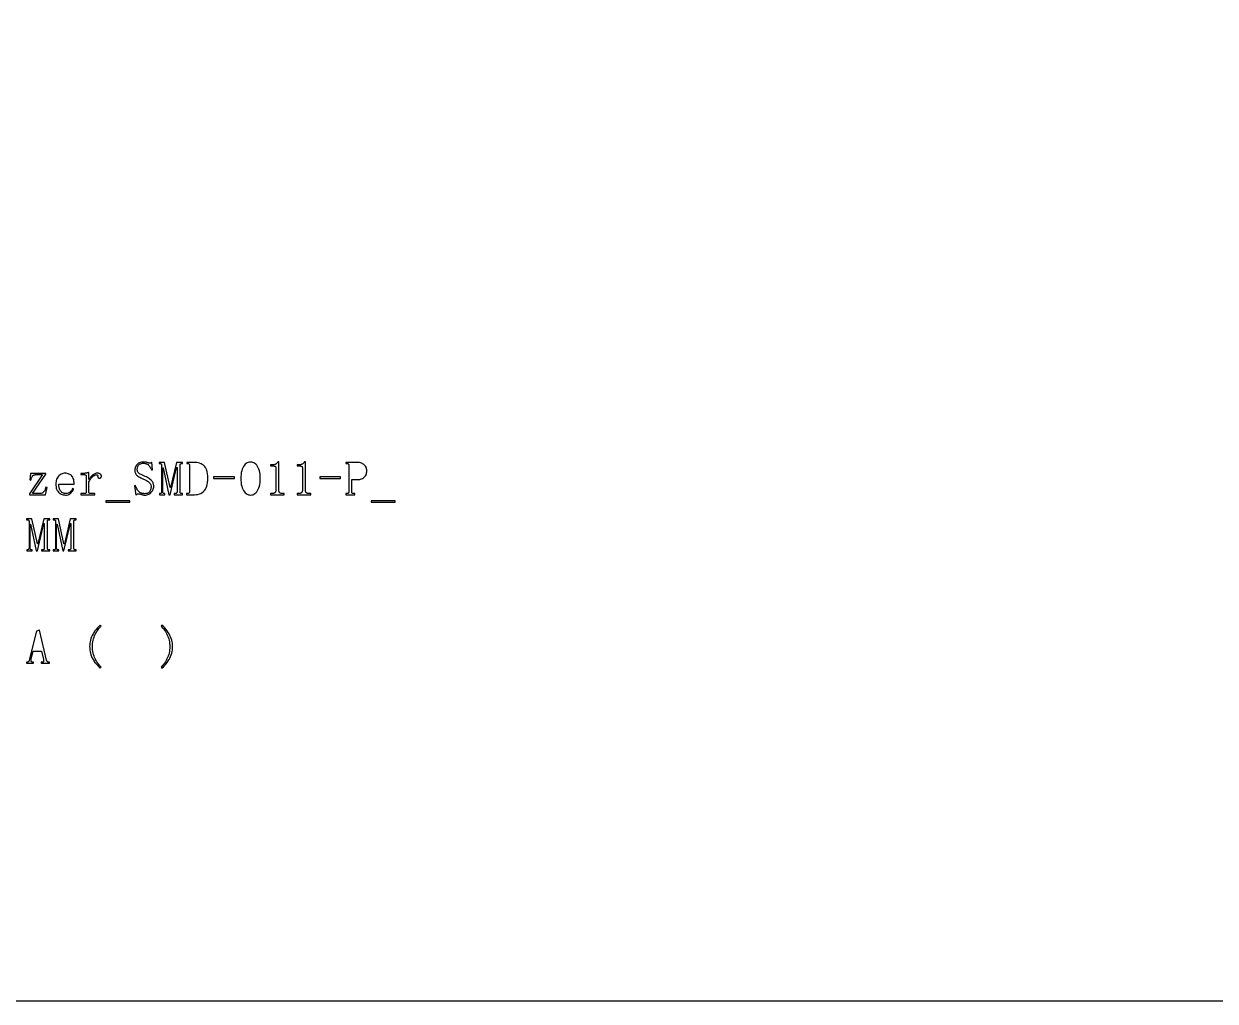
# Model space of a CAD drawing. Extents: x -275 to 275, y -225 to 225.
# Drawn here: x -135.6 to 1.6, y -225 to -112.5 of the extents above; entities that cross this region are included whole.
import ezdxf

# ---------------------------------------------------------------- set-up
doc = ezdxf.new("R2010")
doc.units = 0
doc.header["$MEASUREMENT"] = 0
doc.layers.get('0').update_dxf_attribs({"linetype": 'CONTINUOUS'})

msp = doc.modelspace()

# ---------------------------------------------------------------- linework, layer by layer
msp.add_lwpolyline([(-275, 224, -0.414214), (-273.99998, 225), (-273.99998, 225), (273.99998, 225), (273.99998, 225, -0.414214), (275, 224), (275, 224), (275, -224), (275, -224, -0.414214), (273.99998, -225), (273.99998, -225), (-273.99998, -225), (-273.99998, -225, -0.414214), (-275, -224), (-275, -224), (-275, 224)], format="xyb")
for points in [[(-121.98, -164.83), (-121.82, -164.91), (-121.82, -164.91), (-121.7, -164.96), (-121.7, -164.96), (-121.58, -165.02), (-121.58, -165.02), (-121.48, -165.08), (-121.48, -165.08), (-121.39, -165.13), (-121.39, -165.13), (-121.3, -165.19), (-121.3, -165.19), (-121.23, -165.25), (-121.23, -165.25), (-121.17, -165.31), (-121.17, -165.31), (-121.11, -165.37), (-121.11, -165.37), (-121.06, -165.43), (-121.06, -165.43), (-121.03, -165.49), (-121.03, -165.49), (-121, -165.55), (-121, -165.55), (-120.97, -165.61), (-120.97, -165.61), (-120.96, -165.67), (-120.96, -165.67), (-120.96, -165.73), (-120.96, -165.73), (-120.96, -165.84), (-120.96, -165.84), (-120.97, -165.95), (-120.97, -165.95), (-120.99, -166.05), (-120.99, -166.05), (-121.02, -166.14), (-121.02, -166.14), (-121.06, -166.22), (-121.06, -166.22), (-121.1, -166.3), (-121.1, -166.3), (-121.15, -166.37), (-121.15, -166.37), (-121.21, -166.43), (-121.21, -166.43), (-121.27, -166.48), (-121.27, -166.48), (-121.34, -166.52), (-121.34, -166.52), (-121.42, -166.55), (-121.42, -166.55), (-121.51, -166.57), (-121.51, -166.57), (-121.6, -166.58), (-121.6, -166.58), (-121.71, -166.59), (-121.71, -166.59), (-121.81, -166.58), (-121.81, -166.58), (-121.9, -166.57), (-121.9, -166.57), (-121.99, -166.55), (-121.99, -166.55), (-122.08, -166.52), (-122.08, -166.52), (-122.17, -166.48), (-122.17, -166.48), (-122.25, -166.44), (-122.25, -166.44), (-122.33, -166.38), (-122.33, -166.38), (-122.41, -166.31), (-122.41, -166.31), (-122.47, -166.23), (-122.47, -166.23), (-122.54, -166.14), (-122.54, -166.14), (-122.6, -166.03), (-122.6, -166.03), (-122.65, -165.91), (-122.65, -165.91), (-122.7, -165.78), (-122.7, -165.78), (-122.75, -165.63), (-122.75, -165.63), (-122.87, -165.67), (-122.87, -165.67), (-122.71, -166.74), (-122.71, -166.74), (-122.68, -166.72), (-122.68, -166.72), (-122.66, -166.7), (-122.66, -166.7), (-122.64, -166.69), (-122.64, -166.69), (-122.62, -166.67), (-122.62, -166.67), (-122.6, -166.66), (-122.6, -166.66), (-122.57, -166.64), (-122.57, -166.64), (-122.55, -166.63), (-122.55, -166.63), (-122.54, -166.62), (-122.54, -166.62), (-122.52, -166.61), (-122.52, -166.61), (-122.5, -166.6), (-122.5, -166.6), (-122.48, -166.6), (-122.48, -166.6), (-122.46, -166.59), (-122.46, -166.59), (-122.45, -166.59), (-122.45, -166.59), (-122.43, -166.59), (-122.43, -166.59), (-122.4, -166.59), (-122.4, -166.59), (-122.36, -166.59), (-122.36, -166.59), (-122.32, -166.6), (-122.32, -166.6), (-122.28, -166.61), (-122.28, -166.61), (-122.23, -166.62), (-122.23, -166.62), (-122.18, -166.63), (-122.18, -166.63), (-122.12, -166.64), (-122.12, -166.64), (-122.07, -166.67), (-122.07, -166.67), (-122.02, -166.69), (-122.02, -166.69), (-121.96, -166.71), (-121.96, -166.71), (-121.9, -166.72), (-121.9, -166.72), (-121.84, -166.73), (-121.84, -166.73), (-121.78, -166.74), (-121.78, -166.74), (-121.72, -166.74), (-121.72, -166.74), (-121.58, -166.74), (-121.58, -166.74), (-121.45, -166.72), (-121.45, -166.72), (-121.32, -166.68), (-121.32, -166.68), (-121.21, -166.64), (-121.21, -166.64), (-121.11, -166.58), (-121.11, -166.58), (-121.01, -166.51), (-121.01, -166.51), (-120.93, -166.42), (-120.93, -166.42), (-120.86, -166.33), (-120.86, -166.33), (-120.79, -166.24), (-120.79, -166.24), (-120.74, -166.14), (-120.74, -166.14), (-120.7, -166.05), (-120.7, -166.05), (-120.67, -165.94), (-120.67, -165.94), (-120.66, -165.84), (-120.66, -165.84), (-120.65, -165.73), (-120.65, -165.73), (-120.66, -165.62), (-120.66, -165.62), (-120.67, -165.52), (-120.67, -165.52), (-120.7, -165.43), (-120.7, -165.43), (-120.73, -165.34), (-120.73, -165.34), (-120.77, -165.25), (-120.77, -165.25), (-120.83, -165.17), (-120.83, -165.17), (-120.89, -165.09), (-120.89, -165.09), (-120.96, -165.01), (-120.96, -165.01), (-121.05, -164.94), (-121.05, -164.94), (-121.14, -164.86), (-121.14, -164.86), (-121.25, -164.79), (-121.25, -164.79), (-121.37, -164.73), (-121.37, -164.73), (-121.5, -164.66), (-121.5, -164.66), (-121.64, -164.6), (-121.64, -164.6), (-121.81, -164.53), (-121.81, -164.53), (-121.96, -164.46), (-121.96, -164.46), (-122.09, -164.39), (-122.09, -164.39), (-122.2, -164.33), (-122.2, -164.33), (-122.3, -164.28), (-122.3, -164.28), (-122.37, -164.23), (-122.37, -164.23), (-122.42, -164.19), (-122.42, -164.19), (-122.45, -164.14), (-122.45, -164.14), (-122.48, -164.09), (-122.48, -164.09), (-122.51, -164.04), (-122.51, -164.04), (-122.53, -163.98), (-122.53, -163.98), (-122.54, -163.93), (-122.54, -163.93), (-122.55, -163.86), (-122.55, -163.86), (-122.55, -163.8), (-122.55, -163.8), (-122.55, -163.72), (-122.55, -163.72), (-122.54, -163.65), (-122.54, -163.65), (-122.53, -163.58), (-122.53, -163.58), (-122.5, -163.51), (-122.5, -163.51), (-122.48, -163.44), (-122.48, -163.44), (-122.44, -163.38), (-122.44, -163.38), (-122.4, -163.31), (-122.4, -163.31), (-122.35, -163.25), (-122.35, -163.25), (-122.29, -163.2), (-122.29, -163.2), (-122.22, -163.16), (-122.22, -163.16), (-122.14, -163.13), (-122.14, -163.13), (-122.05, -163.11), (-122.05, -163.11), (-121.95, -163.09), (-121.95, -163.09), (-121.83, -163.09), (-121.83, -163.09), (-121.74, -163.09), (-121.74, -163.09), (-121.66, -163.1), (-121.66, -163.1), (-121.58, -163.12), (-121.58, -163.12), (-121.5, -163.14), (-121.5, -163.14), (-121.43, -163.17), (-121.43, -163.17), (-121.37, -163.2), (-121.37, -163.2), (-121.3, -163.24), (-121.3, -163.24), (-121.25, -163.3), (-121.25, -163.3), (-121.19, -163.36), (-121.19, -163.36), (-121.13, -163.44), (-121.13, -163.44), (-121.07, -163.53), (-121.07, -163.53), (-121.01, -163.63), (-121.01, -163.63), (-120.95, -163.74), (-120.95, -163.74), (-120.89, -163.87), (-120.89, -163.87), (-120.78, -163.82), (-120.78, -163.82), (-120.87, -162.94), (-120.87, -162.94), (-120.89, -162.96), (-120.89, -162.96), (-120.9, -162.98), (-120.9, -162.98), (-120.91, -163), (-120.91, -163), (-120.93, -163.01), (-120.93, -163.01), (-120.94, -163.03), (-120.94, -163.03), (-120.96, -163.04), (-120.96, -163.04), (-120.97, -163.05), (-120.97, -163.05), (-120.99, -163.06), (-120.99, -163.06), (-121, -163.07), (-121, -163.07), (-121.02, -163.08), (-121.02, -163.08), (-121.04, -163.08), (-121.04, -163.08), (-121.06, -163.09), (-121.06, -163.09), (-121.08, -163.09), (-121.08, -163.09), (-121.1, -163.09), (-121.1, -163.09), (-121.12, -163.09), (-121.12, -163.09), (-121.15, -163.08), (-121.15, -163.08), (-121.19, -163.07), (-121.19, -163.07), (-121.23, -163.06), (-121.23, -163.06), (-121.27, -163.04), (-121.27, -163.04), (-121.32, -163.02), (-121.32, -163.02), (-121.37, -162.99), (-121.37, -162.99), (-121.43, -162.98), (-121.43, -162.98), (-121.49, -162.96), (-121.49, -162.96), (-121.55, -162.95), (-121.55, -162.95), (-121.61, -162.95), (-121.61, -162.95), (-121.67, -162.94), (-121.67, -162.94), (-121.73, -162.94), (-121.73, -162.94), (-121.79, -162.94), (-121.79, -162.94), (-121.93, -162.94), (-121.93, -162.94), (-122.06, -162.96), (-122.06, -162.96), (-122.18, -162.99), (-122.18, -162.99), (-122.29, -163.03), (-122.29, -163.03), (-122.39, -163.08), (-122.39, -163.08), (-122.48, -163.15), (-122.48, -163.15), (-122.57, -163.23), (-122.57, -163.23), (-122.64, -163.31), (-122.64, -163.31), (-122.7, -163.4), (-122.7, -163.4), (-122.75, -163.48), (-122.75, -163.48), (-122.78, -163.57), (-122.78, -163.57), (-122.81, -163.66), (-122.81, -163.66), (-122.83, -163.75), (-122.83, -163.75), (-122.83, -163.84), (-122.83, -163.84), (-122.83, -163.95), (-122.83, -163.95), (-122.82, -164.06), (-122.82, -164.06), (-122.79, -164.16), (-122.79, -164.16), (-122.76, -164.24), (-122.76, -164.24), (-122.73, -164.32), (-122.73, -164.32), (-122.68, -164.39), (-122.68, -164.39), (-122.62, -164.45), (-122.62, -164.45), (-122.55, -164.51), (-122.55, -164.51), (-122.47, -164.57), (-122.47, -164.57), (-122.37, -164.63), (-122.37, -164.63), (-122.25, -164.69), (-122.25, -164.69), (-122.12, -164.76), (-122.12, -164.76), (-121.98, -164.83)], [(-117.62, -166.42), (-117.62, -166.39), (-117.62, -166.39), (-117.62, -163.28), (-117.62, -163.28), (-117.62, -163.26), (-117.62, -163.26), (-117.62, -163.24), (-117.62, -163.24), (-117.62, -163.22), (-117.62, -163.22), (-117.61, -163.2), (-117.61, -163.2), (-117.6, -163.19), (-117.6, -163.19), (-117.59, -163.17), (-117.59, -163.17), (-117.58, -163.16), (-117.58, -163.16), (-117.57, -163.15), (-117.57, -163.15), (-117.55, -163.14), (-117.55, -163.14), (-117.53, -163.13), (-117.53, -163.13), (-117.51, -163.12), (-117.51, -163.12), (-117.48, -163.12), (-117.48, -163.12), (-117.46, -163.12), (-117.46, -163.12), (-117.43, -163.12), (-117.43, -163.12), (-117.35, -163.12), (-117.35, -163.12), (-117.35, -162.99), (-117.35, -162.99), (-118.04, -162.99), (-118.04, -162.99), (-118.72, -165.87), (-118.72, -165.87), (-118.76, -165.87), (-118.76, -165.87), (-119.4, -162.99), (-119.4, -162.99), (-120.03, -162.99), (-120.03, -162.99), (-120.03, -163.12), (-120.03, -163.12), (-119.94, -163.12), (-119.94, -163.12), (-119.91, -163.12), (-119.91, -163.12), (-119.89, -163.12), (-119.89, -163.12), (-119.86, -163.12), (-119.86, -163.12), (-119.84, -163.13), (-119.84, -163.13), (-119.82, -163.14), (-119.82, -163.14), (-119.8, -163.15), (-119.8, -163.15), (-119.79, -163.16), (-119.79, -163.16), (-119.78, -163.17), (-119.78, -163.17), (-119.76, -163.19), (-119.76, -163.19), (-119.75, -163.2), (-119.75, -163.2), (-119.75, -163.22), (-119.75, -163.22), (-119.74, -163.24), (-119.74, -163.24), (-119.74, -163.26), (-119.74, -163.26), (-119.74, -163.28), (-119.74, -163.28), (-119.74, -166.39), (-119.74, -166.39), (-119.74, -166.42), (-119.74, -166.42), (-119.74, -166.44), (-119.74, -166.44), (-119.75, -166.46), (-119.75, -166.46), (-119.75, -166.48), (-119.75, -166.48), (-119.76, -166.49), (-119.76, -166.49), (-119.78, -166.51), (-119.78, -166.51), (-119.79, -166.52), (-119.79, -166.52), (-119.8, -166.53), (-119.8, -166.53), (-119.82, -166.55), (-119.82, -166.55), (-119.84, -166.56), (-119.84, -166.56), (-119.86, -166.56), (-119.86, -166.56), (-119.89, -166.57), (-119.89, -166.57), (-119.91, -166.57), (-119.91, -166.57), (-119.94, -166.57), (-119.94, -166.57), (-120, -166.57), (-120, -166.57), (-120, -166.7), (-120, -166.7), (-119.36, -166.7), (-119.36, -166.7), (-119.36, -166.57), (-119.36, -166.57), (-119.42, -166.57), (-119.42, -166.57), (-119.44, -166.57), (-119.44, -166.57), (-119.47, -166.57), (-119.47, -166.57), (-119.49, -166.56), (-119.49, -166.56), (-119.51, -166.56), (-119.51, -166.56), (-119.53, -166.55), (-119.53, -166.55), (-119.55, -166.53), (-119.55, -166.53), (-119.57, -166.52), (-119.57, -166.52), (-119.58, -166.51), (-119.58, -166.51), (-119.59, -166.49), (-119.59, -166.49), (-119.6, -166.48), (-119.6, -166.48), (-119.6, -166.46), (-119.6, -166.46), (-119.61, -166.44), (-119.61, -166.44), (-119.61, -166.42), (-119.61, -166.42), (-119.61, -166.39), (-119.61, -166.39), (-119.61, -163.62), (-119.61, -163.62), (-119.57, -163.62), (-119.57, -163.62), (-118.9, -166.7), (-118.9, -166.7), (-118.76, -166.7), (-118.76, -166.7), (-118.03, -163.56), (-118.03, -163.56), (-117.97, -163.56), (-117.97, -163.56), (-117.97, -166.39), (-117.97, -166.39), (-117.97, -166.42), (-117.97, -166.42), (-117.98, -166.44), (-117.98, -166.44), (-117.98, -166.46), (-117.98, -166.46), (-117.99, -166.48), (-117.99, -166.48), (-118, -166.49), (-118, -166.49), (-118.01, -166.51), (-118.01, -166.51), (-118.03, -166.52), (-118.03, -166.52), (-118.04, -166.53), (-118.04, -166.53), (-118.06, -166.55), (-118.06, -166.55), (-118.08, -166.56), (-118.08, -166.56), (-118.1, -166.56), (-118.1, -166.56), (-118.12, -166.57), (-118.12, -166.57), (-118.15, -166.57), (-118.15, -166.57), (-118.18, -166.57), (-118.18, -166.57), (-118.29, -166.57), (-118.29, -166.57), (-118.29, -166.7), (-118.29, -166.7), (-117.35, -166.7), (-117.35, -166.7), (-117.35, -166.57), (-117.35, -166.57), (-117.43, -166.57), (-117.43, -166.57), (-117.46, -166.57), (-117.46, -166.57), (-117.48, -166.57), (-117.48, -166.57), (-117.51, -166.56), (-117.51, -166.56), (-117.53, -166.56), (-117.53, -166.56), (-117.55, -166.55), (-117.55, -166.55), (-117.57, -166.53), (-117.57, -166.53), (-117.58, -166.52), (-117.58, -166.52), (-117.59, -166.51), (-117.59, -166.51), (-117.6, -166.49), (-117.6, -166.49), (-117.61, -166.48), (-117.61, -166.48), (-117.62, -166.46), (-117.62, -166.46), (-117.62, -166.44), (-117.62, -166.44), (-117.62, -166.42)], [(-115.89, -162.99), (-116.86, -162.99), (-116.86, -162.99), (-116.86, -163.12), (-116.86, -163.12), (-116.66, -163.12), (-116.66, -163.12), (-116.62, -163.14), (-116.62, -163.14), (-116.6, -163.16), (-116.6, -163.16), (-116.58, -163.17), (-116.58, -163.17), (-116.57, -163.19), (-116.57, -163.19), (-116.56, -163.2), (-116.56, -163.2), (-116.55, -163.22), (-116.55, -163.22), (-116.55, -163.24), (-116.55, -163.24), (-116.54, -163.26), (-116.54, -163.26), (-116.54, -166.42), (-116.54, -166.42), (-116.55, -166.44), (-116.55, -166.44), (-116.55, -166.46), (-116.55, -166.46), (-116.56, -166.48), (-116.56, -166.48), (-116.57, -166.49), (-116.57, -166.49), (-116.58, -166.51), (-116.58, -166.51), (-116.6, -166.52), (-116.6, -166.52), (-116.64, -166.56), (-116.64, -166.56), (-116.67, -166.56), (-116.67, -166.56), (-116.69, -166.57), (-116.69, -166.57), (-116.89, -166.57), (-116.89, -166.57), (-116.89, -166.7), (-116.89, -166.7), (-115.96, -166.7), (-115.96, -166.7), (-115.75, -166.69), (-115.75, -166.69), (-115.56, -166.66), (-115.56, -166.66), (-115.38, -166.61), (-115.38, -166.61), (-115.22, -166.55), (-115.22, -166.55), (-115.07, -166.46), (-115.07, -166.46), (-114.94, -166.35), (-114.94, -166.35), (-114.82, -166.23), (-114.82, -166.23), (-114.71, -166.08), (-114.71, -166.08), (-114.62, -165.92), (-114.62, -165.92), (-114.55, -165.73), (-114.55, -165.73), (-114.49, -165.52), (-114.49, -165.52), (-114.45, -165.29), (-114.45, -165.29), (-114.42, -165.04), (-114.42, -165.04), (-114.42, -164.52), (-114.42, -164.52), (-114.45, -164.29), (-114.45, -164.29), (-114.49, -164.07), (-114.49, -164.07), (-114.55, -163.88), (-114.55, -163.88), (-114.62, -163.71), (-114.62, -163.71), (-114.71, -163.56), (-114.71, -163.56), (-114.82, -163.42), (-114.82, -163.42), (-114.94, -163.31), (-114.94, -163.31), (-115.07, -163.21), (-115.07, -163.21), (-115.21, -163.13), (-115.21, -163.13), (-115.37, -163.07), (-115.37, -163.07), (-115.53, -163.03), (-115.53, -163.03), (-115.7, -163), (-115.7, -163), (-115.89, -162.99)], [(-109.5, -162.94), (-109.64, -162.95), (-109.64, -162.95), (-109.77, -162.98), (-109.77, -162.98), (-109.89, -163.03), (-109.89, -163.03), (-110.01, -163.1), (-110.01, -163.1), (-110.12, -163.2), (-110.12, -163.2), (-110.22, -163.31), (-110.22, -163.31), (-110.32, -163.45), (-110.32, -163.45), (-110.4, -163.61), (-110.4, -163.61), (-110.47, -163.78), (-110.47, -163.78), (-110.52, -163.96), (-110.52, -163.96), (-110.57, -164.16), (-110.57, -164.16), (-110.6, -164.37), (-110.6, -164.37), (-110.62, -164.59), (-110.62, -164.59), (-110.62, -165.07), (-110.62, -165.07), (-110.6, -165.31), (-110.6, -165.31), (-110.57, -165.52), (-110.57, -165.52), (-110.52, -165.73), (-110.52, -165.73), (-110.46, -165.91), (-110.46, -165.91), (-110.39, -166.08), (-110.39, -166.08), (-110.3, -166.23), (-110.3, -166.23), (-110.21, -166.36), (-110.21, -166.36), (-110.11, -166.48), (-110.11, -166.48), (-110, -166.57), (-110, -166.57), (-109.89, -166.65), (-109.89, -166.65), (-109.76, -166.7), (-109.76, -166.7), (-109.63, -166.73), (-109.63, -166.73), (-109.5, -166.74), (-109.5, -166.74), (-109.37, -166.73), (-109.37, -166.73), (-109.24, -166.7), (-109.24, -166.7), (-109.12, -166.65), (-109.12, -166.65), (-109.01, -166.57), (-109.01, -166.57), (-108.9, -166.48), (-108.9, -166.48), (-108.8, -166.36), (-108.8, -166.36), (-108.71, -166.23), (-108.71, -166.23), (-108.62, -166.07), (-108.62, -166.07), (-108.55, -165.9), (-108.55, -165.9), (-108.49, -165.72), (-108.49, -165.72), (-108.45, -165.52), (-108.45, -165.52), (-108.41, -165.3), (-108.41, -165.3), (-108.39, -165.07), (-108.39, -165.07), (-108.39, -164.58), (-108.39, -164.58), (-108.41, -164.35), (-108.41, -164.35), (-108.45, -164.13), (-108.45, -164.13), (-108.49, -163.94), (-108.49, -163.94), (-108.55, -163.75), (-108.55, -163.75), (-108.62, -163.59), (-108.62, -163.59), (-108.71, -163.44), (-108.71, -163.44), (-108.8, -163.3), (-108.8, -163.3), (-108.9, -163.19), (-108.9, -163.19), (-109.01, -163.1), (-109.01, -163.1), (-109.12, -163.03), (-109.12, -163.03), (-109.24, -162.98), (-109.24, -162.98), (-109.37, -162.95), (-109.37, -162.95), (-109.5, -162.94)], [(-106.25, -166.21), (-106.25, -162.92), (-106.25, -162.92), (-106.35, -162.92), (-106.35, -162.92), (-106.37, -162.97), (-106.37, -162.97), (-106.4, -163.01), (-106.4, -163.01), (-106.43, -163.05), (-106.43, -163.05), (-106.47, -163.09), (-106.47, -163.09), (-106.51, -163.12), (-106.51, -163.12), (-106.55, -163.15), (-106.55, -163.15), (-106.6, -163.17), (-106.6, -163.17), (-106.64, -163.2), (-106.64, -163.2), (-106.69, -163.22), (-106.69, -163.22), (-106.75, -163.24), (-106.75, -163.24), (-106.81, -163.25), (-106.81, -163.25), (-106.87, -163.26), (-106.87, -163.26), (-106.94, -163.27), (-106.94, -163.27), (-107.01, -163.27), (-107.01, -163.27), (-107.21, -163.27), (-107.21, -163.27), (-107.21, -163.39), (-107.21, -163.39), (-106.82, -163.39), (-106.82, -163.39), (-106.79, -163.4), (-106.79, -163.4), (-106.76, -163.4), (-106.76, -163.4), (-106.73, -163.4), (-106.73, -163.4), (-106.71, -163.41), (-106.71, -163.41), (-106.69, -163.42), (-106.69, -163.42), (-106.67, -163.42), (-106.67, -163.42), (-106.65, -163.44), (-106.65, -163.44), (-106.64, -163.45), (-106.64, -163.45), (-106.62, -163.47), (-106.62, -163.47), (-106.61, -163.49), (-106.61, -163.49), (-106.61, -163.51), (-106.61, -163.51), (-106.6, -163.54), (-106.6, -163.54), (-106.6, -163.56), (-106.6, -163.56), (-106.6, -163.59), (-106.6, -163.59), (-106.6, -166.21), (-106.6, -166.21), (-106.6, -166.26), (-106.6, -166.26), (-106.61, -166.31), (-106.61, -166.31), (-106.62, -166.35), (-106.62, -166.35), (-106.63, -166.39), (-106.63, -166.39), (-106.65, -166.42), (-106.65, -166.42), (-106.68, -166.45), (-106.68, -166.45), (-106.71, -166.48), (-106.71, -166.48), (-106.74, -166.5), (-106.74, -166.5), (-106.77, -166.53), (-106.77, -166.53), (-106.81, -166.54), (-106.81, -166.54), (-106.85, -166.56), (-106.85, -166.56), (-106.9, -166.57), (-106.9, -166.57), (-106.96, -166.57), (-106.96, -166.57), (-107.01, -166.57), (-107.01, -166.57), (-107.21, -166.57), (-107.21, -166.57), (-107.21, -166.7), (-107.21, -166.7), (-105.62, -166.7), (-105.62, -166.7), (-105.62, -166.57), (-105.62, -166.57), (-105.85, -166.57), (-105.85, -166.57), (-105.9, -166.57), (-105.9, -166.57), (-105.95, -166.57), (-105.95, -166.57), (-106, -166.56), (-106, -166.56), (-106.04, -166.54), (-106.04, -166.54), (-106.08, -166.53), (-106.08, -166.53), (-106.12, -166.5), (-106.12, -166.5), (-106.15, -166.48), (-106.15, -166.48), (-106.18, -166.45), (-106.18, -166.45), (-106.2, -166.42), (-106.2, -166.42), (-106.22, -166.39), (-106.22, -166.39), (-106.23, -166.35), (-106.23, -166.35), (-106.24, -166.31), (-106.24, -166.31), (-106.25, -166.26), (-106.25, -166.26), (-106.25, -166.21)], [(-103.19, -166.21), (-103.19, -162.92), (-103.19, -162.92), (-103.29, -162.92), (-103.29, -162.92), (-103.32, -162.97), (-103.32, -162.97), (-103.35, -163.01), (-103.35, -163.01), (-103.38, -163.05), (-103.38, -163.05), (-103.41, -163.09), (-103.41, -163.09), (-103.45, -163.12), (-103.45, -163.12), (-103.49, -163.15), (-103.49, -163.15), (-103.54, -163.17), (-103.54, -163.17), (-103.59, -163.2), (-103.59, -163.2), (-103.64, -163.22), (-103.64, -163.22), (-103.69, -163.24), (-103.69, -163.24), (-103.75, -163.25), (-103.75, -163.25), (-103.82, -163.26), (-103.82, -163.26), (-103.88, -163.27), (-103.88, -163.27), (-103.96, -163.27), (-103.96, -163.27), (-104.15, -163.27), (-104.15, -163.27), (-104.15, -163.39), (-104.15, -163.39), (-103.76, -163.39), (-103.76, -163.39), (-103.73, -163.4), (-103.73, -163.4), (-103.7, -163.4), (-103.7, -163.4), (-103.68, -163.4), (-103.68, -163.4), (-103.65, -163.41), (-103.65, -163.41), (-103.63, -163.42), (-103.63, -163.42), (-103.61, -163.42), (-103.61, -163.42), (-103.6, -163.44), (-103.6, -163.44), (-103.58, -163.45), (-103.58, -163.45), (-103.57, -163.47), (-103.57, -163.47), (-103.56, -163.49), (-103.56, -163.49), (-103.55, -163.51), (-103.55, -163.51), (-103.55, -163.54), (-103.55, -163.54), (-103.54, -163.56), (-103.54, -163.56), (-103.54, -163.59), (-103.54, -163.59), (-103.54, -166.21), (-103.54, -166.21), (-103.54, -166.26), (-103.54, -166.26), (-103.55, -166.31), (-103.55, -166.31), (-103.56, -166.35), (-103.56, -166.35), (-103.58, -166.39), (-103.58, -166.39), (-103.6, -166.42), (-103.6, -166.42), (-103.62, -166.45), (-103.62, -166.45), (-103.65, -166.48), (-103.65, -166.48), (-103.68, -166.5), (-103.68, -166.5), (-103.72, -166.53), (-103.72, -166.53), (-103.76, -166.54), (-103.76, -166.54), (-103.8, -166.56), (-103.8, -166.56), (-103.85, -166.57), (-103.85, -166.57), (-103.9, -166.57), (-103.9, -166.57), (-103.96, -166.57), (-103.96, -166.57), (-104.15, -166.57), (-104.15, -166.57), (-104.15, -166.7), (-104.15, -166.7), (-102.57, -166.7), (-102.57, -166.7), (-102.57, -166.57), (-102.57, -166.57), (-102.79, -166.57), (-102.79, -166.57), (-102.84, -166.57), (-102.84, -166.57), (-102.9, -166.57), (-102.9, -166.57), (-102.94, -166.56), (-102.94, -166.56), (-102.99, -166.54), (-102.99, -166.54), (-103.03, -166.53), (-103.03, -166.53), (-103.06, -166.5), (-103.06, -166.5), (-103.1, -166.48), (-103.1, -166.48), (-103.12, -166.45), (-103.12, -166.45), (-103.14, -166.42), (-103.14, -166.42), (-103.16, -166.39), (-103.16, -166.39), (-103.18, -166.35), (-103.18, -166.35), (-103.19, -166.31), (-103.19, -166.31), (-103.19, -166.26), (-103.19, -166.26), (-103.19, -166.21)], [(-97.25, -162.99), (-98.53, -162.99), (-98.53, -162.99), (-98.53, -163.12), (-98.53, -163.12), (-98.32, -163.12), (-98.32, -163.12), (-98.26, -163.15), (-98.26, -163.15), (-98.25, -163.16), (-98.25, -163.16), (-98.23, -163.17), (-98.23, -163.17), (-98.22, -163.19), (-98.22, -163.19), (-98.21, -163.2), (-98.21, -163.2), (-98.2, -163.22), (-98.2, -163.22), (-98.2, -163.24), (-98.2, -163.24), (-98.19, -163.26), (-98.19, -163.26), (-98.19, -166.42), (-98.19, -166.42), (-98.2, -166.44), (-98.2, -166.44), (-98.2, -166.46), (-98.2, -166.46), (-98.21, -166.48), (-98.21, -166.48), (-98.22, -166.49), (-98.22, -166.49), (-98.23, -166.51), (-98.23, -166.51), (-98.25, -166.52), (-98.25, -166.52), (-98.28, -166.55), (-98.28, -166.55), (-98.3, -166.56), (-98.3, -166.56), (-98.32, -166.56), (-98.32, -166.56), (-98.34, -166.57), (-98.34, -166.57), (-98.54, -166.57), (-98.54, -166.57), (-98.54, -166.7), (-98.54, -166.7), (-97.5, -166.7), (-97.5, -166.7), (-97.5, -166.57), (-97.5, -166.57), (-97.7, -166.57), (-97.7, -166.57), (-97.73, -166.56), (-97.73, -166.56), (-97.75, -166.56), (-97.75, -166.56), (-97.77, -166.55), (-97.77, -166.55), (-97.8, -166.52), (-97.8, -166.52), (-97.82, -166.51), (-97.82, -166.51), (-97.83, -166.49), (-97.83, -166.49), (-97.83, -166.48), (-97.83, -166.48), (-97.84, -166.46), (-97.84, -166.46), (-97.84, -166.44), (-97.84, -166.44), (-97.85, -166.42), (-97.85, -166.42), (-97.85, -164.96), (-97.85, -164.96), (-97.06, -164.96), (-97.06, -164.96), (-96.94, -164.94), (-96.94, -164.94), (-96.83, -164.92), (-96.83, -164.92), (-96.72, -164.88), (-96.72, -164.88), (-96.62, -164.83), (-96.62, -164.83), (-96.52, -164.77), (-96.52, -164.77), (-96.43, -164.7), (-96.43, -164.7), (-96.34, -164.62), (-96.34, -164.62), (-96.27, -164.53), (-96.27, -164.53), (-96.21, -164.43), (-96.21, -164.43), (-96.17, -164.32), (-96.17, -164.32), (-96.14, -164.2), (-96.14, -164.2), (-96.12, -164.07), (-96.12, -164.07), (-96.11, -163.94), (-96.11, -163.94), (-96.12, -163.82), (-96.12, -163.82), (-96.14, -163.72), (-96.14, -163.72), (-96.17, -163.61), (-96.17, -163.61), (-96.21, -163.52), (-96.21, -163.52), (-96.27, -163.42), (-96.27, -163.42), (-96.33, -163.34), (-96.33, -163.34), (-96.42, -163.26), (-96.42, -163.26), (-96.5, -163.19), (-96.5, -163.19), (-96.6, -163.13), (-96.6, -163.13), (-96.71, -163.08), (-96.71, -163.08), (-96.83, -163.04), (-96.83, -163.04), (-96.96, -163.01), (-96.96, -163.01), (-97.1, -163), (-97.1, -163), (-97.25, -162.99)], [(-133.1, -166.7), (-132.94, -165.87), (-132.94, -165.87), (-133.08, -165.84), (-133.08, -165.84), (-133.11, -165.95), (-133.11, -165.95), (-133.14, -166.04), (-133.14, -166.04), (-133.17, -166.13), (-133.17, -166.13), (-133.2, -166.21), (-133.2, -166.21), (-133.24, -166.28), (-133.24, -166.28), (-133.29, -166.34), (-133.29, -166.34), (-133.33, -166.39), (-133.33, -166.39), (-133.38, -166.44), (-133.38, -166.44), (-133.43, -166.48), (-133.43, -166.48), (-133.49, -166.52), (-133.49, -166.52), (-133.55, -166.54), (-133.55, -166.54), (-133.62, -166.56), (-133.62, -166.56), (-133.7, -166.57), (-133.7, -166.57), (-133.78, -166.57), (-133.78, -166.57), (-134.6, -166.57), (-134.6, -166.57), (-133.07, -164.34), (-133.07, -164.34), (-133.07, -164.27), (-133.07, -164.27), (-134.85, -164.27), (-134.85, -164.27), (-134.93, -164.99), (-134.93, -164.99), (-134.8, -165.02), (-134.8, -165.02), (-134.78, -164.92), (-134.78, -164.92), (-134.75, -164.84), (-134.75, -164.84), (-134.73, -164.76), (-134.73, -164.76), (-134.7, -164.69), (-134.7, -164.69), (-134.66, -164.63), (-134.66, -164.63), (-134.63, -164.58), (-134.63, -164.58), (-134.6, -164.53), (-134.6, -164.53), (-134.56, -164.5), (-134.56, -164.5), (-134.51, -164.47), (-134.51, -164.47), (-134.47, -164.44), (-134.47, -164.44), (-134.42, -164.42), (-134.42, -164.42), (-134.37, -164.41), (-134.37, -164.41), (-134.32, -164.4), (-134.32, -164.4), (-134.26, -164.39), (-134.26, -164.39), (-133.47, -164.39), (-133.47, -164.39), (-134.96, -166.59), (-134.96, -166.59), (-134.96, -166.7), (-134.96, -166.7), (-133.1, -166.7)], [(-130.73, -164.23), (-130.97, -164.23), (-130.97, -164.23), (-131.1, -164.26), (-131.1, -164.26), (-131.21, -164.29), (-131.21, -164.29), (-131.32, -164.34), (-131.32, -164.34), (-131.43, -164.4), (-131.43, -164.4), (-131.53, -164.48), (-131.53, -164.48), (-131.62, -164.57), (-131.62, -164.57), (-131.71, -164.68), (-131.71, -164.68), (-131.83, -164.92), (-131.83, -164.92), (-131.87, -165.05), (-131.87, -165.05), (-131.9, -165.18), (-131.9, -165.18), (-131.92, -165.33), (-131.92, -165.33), (-131.93, -165.48), (-131.93, -165.48), (-131.92, -165.65), (-131.92, -165.65), (-131.9, -165.8), (-131.9, -165.8), (-131.87, -165.95), (-131.87, -165.95), (-131.83, -166.08), (-131.83, -166.08), (-131.77, -166.2), (-131.77, -166.2), (-131.71, -166.31), (-131.71, -166.31), (-131.62, -166.41), (-131.62, -166.41), (-131.53, -166.5), (-131.53, -166.5), (-131.43, -166.57), (-131.43, -166.57), (-131.32, -166.63), (-131.32, -166.63), (-131.2, -166.68), (-131.2, -166.68), (-131.08, -166.71), (-131.08, -166.71), (-130.94, -166.73), (-130.94, -166.73), (-130.8, -166.74), (-130.8, -166.74), (-130.7, -166.74), (-130.7, -166.74), (-130.5, -166.7), (-130.5, -166.7), (-130.41, -166.66), (-130.41, -166.66), (-130.33, -166.62), (-130.33, -166.62), (-130.26, -166.57), (-130.26, -166.57), (-130.19, -166.51), (-130.19, -166.51), (-130.07, -166.37), (-130.07, -166.37), (-130.02, -166.3), (-130.02, -166.3), (-129.98, -166.24), (-129.98, -166.24), (-129.94, -166.17), (-129.94, -166.17), (-129.91, -166.1), (-129.91, -166.1), (-129.89, -166.03), (-129.89, -166.03), (-130, -165.99), (-130, -165.99), (-130.03, -166.06), (-130.03, -166.06), (-130.06, -166.12), (-130.06, -166.12), (-130.14, -166.24), (-130.14, -166.24), (-130.19, -166.29), (-130.19, -166.29), (-130.24, -166.35), (-130.24, -166.35), (-130.29, -166.39), (-130.29, -166.39), (-130.35, -166.44), (-130.35, -166.44), (-130.41, -166.48), (-130.41, -166.48), (-130.47, -166.51), (-130.47, -166.51), (-130.61, -166.55), (-130.61, -166.55), (-130.69, -166.56), (-130.69, -166.56), (-130.87, -166.56), (-130.87, -166.56), (-130.96, -166.54), (-130.96, -166.54), (-131.06, -166.52), (-131.06, -166.52), (-131.14, -166.48), (-131.14, -166.48), (-131.22, -166.43), (-131.22, -166.43), (-131.29, -166.38), (-131.29, -166.38), (-131.36, -166.31), (-131.36, -166.31), (-131.42, -166.23), (-131.42, -166.23), (-131.47, -166.14), (-131.47, -166.14), (-131.51, -166.04), (-131.51, -166.04), (-131.54, -165.92), (-131.54, -165.92), (-131.58, -165.64), (-131.58, -165.64), (-131.58, -165.48), (-131.58, -165.48), (-129.82, -165.48), (-129.82, -165.48), (-129.82, -165.29), (-129.82, -165.29), (-129.84, -165.11), (-129.84, -165.11), (-129.87, -164.96), (-129.87, -164.96), (-129.92, -164.82), (-129.92, -164.82), (-129.97, -164.7), (-129.97, -164.7), (-130.04, -164.59), (-130.04, -164.59), (-130.12, -164.51), (-130.12, -164.51), (-130.21, -164.43), (-130.21, -164.43), (-130.31, -164.37), (-130.31, -164.37), (-130.41, -164.32), (-130.41, -164.32), (-130.51, -164.28), (-130.51, -164.28), (-130.62, -164.25), (-130.62, -164.25), (-130.73, -164.23)], [(-128.05, -164.84), (-128.11, -164.94), (-128.11, -164.94), (-128.11, -164.16), (-128.11, -164.16), (-128.18, -164.16), (-128.18, -164.16), (-128.21, -164.17), (-128.21, -164.17), (-128.25, -164.18), (-128.25, -164.18), (-128.29, -164.19), (-128.29, -164.19), (-128.34, -164.2), (-128.34, -164.2), (-128.39, -164.21), (-128.39, -164.21), (-128.44, -164.22), (-128.44, -164.22), (-128.5, -164.23), (-128.5, -164.23), (-128.56, -164.24), (-128.56, -164.24), (-128.61, -164.25), (-128.61, -164.25), (-128.67, -164.26), (-128.67, -164.26), (-128.72, -164.26), (-128.72, -164.26), (-128.77, -164.27), (-128.77, -164.27), (-128.82, -164.27), (-128.82, -164.27), (-128.86, -164.27), (-128.86, -164.27), (-129.03, -164.27), (-129.03, -164.27), (-129.03, -164.39), (-129.03, -164.39), (-128.62, -164.39), (-128.62, -164.39), (-128.59, -164.4), (-128.59, -164.4), (-128.57, -164.4), (-128.57, -164.4), (-128.54, -164.4), (-128.54, -164.4), (-128.52, -164.41), (-128.52, -164.41), (-128.5, -164.42), (-128.5, -164.42), (-128.48, -164.42), (-128.48, -164.42), (-128.47, -164.44), (-128.47, -164.44), (-128.46, -164.45), (-128.46, -164.45), (-128.44, -164.47), (-128.44, -164.47), (-128.43, -164.49), (-128.43, -164.49), (-128.43, -164.51), (-128.43, -164.51), (-128.42, -164.54), (-128.42, -164.54), (-128.42, -164.56), (-128.42, -164.56), (-128.42, -164.59), (-128.42, -164.59), (-128.42, -166.39), (-128.42, -166.39), (-128.42, -166.42), (-128.42, -166.42), (-128.42, -166.44), (-128.42, -166.44), (-128.43, -166.46), (-128.43, -166.46), (-128.43, -166.48), (-128.43, -166.48), (-128.44, -166.49), (-128.44, -166.49), (-128.46, -166.51), (-128.46, -166.51), (-128.47, -166.52), (-128.47, -166.52), (-128.48, -166.53), (-128.48, -166.53), (-128.5, -166.55), (-128.5, -166.55), (-128.52, -166.56), (-128.52, -166.56), (-128.54, -166.56), (-128.54, -166.56), (-128.57, -166.57), (-128.57, -166.57), (-128.59, -166.57), (-128.59, -166.57), (-128.62, -166.57), (-128.62, -166.57), (-129.05, -166.57), (-129.05, -166.57), (-129.05, -166.7), (-129.05, -166.7), (-127.44, -166.7), (-127.44, -166.7), (-127.44, -166.57), (-127.44, -166.57), (-127.92, -166.57), (-127.92, -166.57), (-127.94, -166.57), (-127.94, -166.57), (-127.97, -166.57), (-127.97, -166.57), (-127.99, -166.56), (-127.99, -166.56), (-128.01, -166.56), (-128.01, -166.56), (-128.03, -166.55), (-128.03, -166.55), (-128.05, -166.53), (-128.05, -166.53), (-128.07, -166.52), (-128.07, -166.52), (-128.08, -166.51), (-128.08, -166.51), (-128.09, -166.49), (-128.09, -166.49), (-128.1, -166.48), (-128.1, -166.48), (-128.1, -166.46), (-128.1, -166.46), (-128.11, -166.44), (-128.11, -166.44), (-128.11, -166.42), (-128.11, -166.42), (-128.11, -166.39), (-128.11, -166.39), (-128.11, -165.23), (-128.11, -165.23), (-128.06, -165.12), (-128.06, -165.12), (-128, -165.02), (-128, -165.02), (-127.94, -164.92), (-127.94, -164.92), (-127.88, -164.84), (-127.88, -164.84), (-127.82, -164.76), (-127.82, -164.76), (-127.75, -164.68), (-127.75, -164.68), (-127.68, -164.62), (-127.68, -164.62), (-127.61, -164.56), (-127.61, -164.56), (-127.54, -164.51), (-127.54, -164.51), (-127.48, -164.48), (-127.48, -164.48), (-127.42, -164.45), (-127.42, -164.45), (-127.36, -164.43), (-127.36, -164.43), (-127.3, -164.41), (-127.3, -164.41), (-127.25, -164.41), (-127.25, -164.41), (-127.22, -164.41), (-127.22, -164.41), (-127.2, -164.41), (-127.2, -164.41), (-127.18, -164.42), (-127.18, -164.42), (-127.16, -164.42), (-127.16, -164.42), (-127.15, -164.43), (-127.15, -164.43), (-127.13, -164.44), (-127.13, -164.44), (-127.12, -164.45), (-127.12, -164.45), (-127.12, -164.46), (-127.12, -164.46), (-127.11, -164.47), (-127.11, -164.47), (-127.11, -164.49), (-127.11, -164.49), (-127.1, -164.5), (-127.1, -164.5), (-127.1, -164.52), (-127.1, -164.52), (-127.1, -164.53), (-127.1, -164.53), (-127.1, -164.55), (-127.1, -164.55), (-127.1, -164.58), (-127.1, -164.58), (-127.11, -164.61), (-127.11, -164.61), (-127.1, -164.63), (-127.1, -164.63), (-127.1, -164.66), (-127.1, -164.66), (-127.09, -164.68), (-127.09, -164.68), (-127.08, -164.71), (-127.08, -164.71), (-127.07, -164.73), (-127.07, -164.73), (-127.05, -164.75), (-127.05, -164.75), (-127.03, -164.76), (-127.03, -164.76), (-127.01, -164.77), (-127.01, -164.77), (-126.99, -164.78), (-126.99, -164.78), (-126.96, -164.79), (-126.96, -164.79), (-126.93, -164.8), (-126.93, -164.8), (-126.9, -164.8), (-126.9, -164.8), (-126.87, -164.8), (-126.87, -164.8), (-126.84, -164.79), (-126.84, -164.79), (-126.82, -164.78), (-126.82, -164.78), (-126.79, -164.77), (-126.79, -164.77), (-126.77, -164.76), (-126.77, -164.76), (-126.75, -164.75), (-126.75, -164.75), (-126.74, -164.73), (-126.74, -164.73), (-126.72, -164.71), (-126.72, -164.71), (-126.71, -164.68), (-126.71, -164.68), (-126.7, -164.66), (-126.7, -164.66), (-126.69, -164.63), (-126.69, -164.63), (-126.68, -164.61), (-126.68, -164.61), (-126.68, -164.58), (-126.68, -164.58), (-126.68, -164.55), (-126.68, -164.55), (-126.68, -164.51), (-126.68, -164.51), (-126.69, -164.48), (-126.69, -164.48), (-126.7, -164.45), (-126.7, -164.45), (-126.72, -164.41), (-126.72, -164.41), (-126.74, -164.38), (-126.74, -164.38), (-126.77, -164.35), (-126.77, -164.35), (-126.8, -164.32), (-126.8, -164.32), (-126.84, -164.3), (-126.84, -164.3), (-126.88, -164.28), (-126.88, -164.28), (-126.93, -164.26), (-126.93, -164.26), (-126.97, -164.25), (-126.97, -164.25), (-127.03, -164.24), (-127.03, -164.24), (-127.08, -164.23), (-127.08, -164.23), (-127.14, -164.23), (-127.14, -164.23), (-127.21, -164.23), (-127.21, -164.23), (-127.29, -164.24), (-127.29, -164.24), (-127.36, -164.26), (-127.36, -164.26), (-127.44, -164.29), (-127.44, -164.29), (-127.51, -164.32), (-127.51, -164.32), (-127.58, -164.36), (-127.58, -164.36), (-127.65, -164.41), (-127.65, -164.41), (-127.72, -164.46), (-127.72, -164.46), (-127.79, -164.53), (-127.79, -164.53), (-127.86, -164.59), (-127.86, -164.59), (-127.92, -164.67), (-127.92, -164.67), (-127.99, -164.75), (-127.99, -164.75), (-128.05, -164.84)], [(-113.76, -164.66), (-113.76, -164.85), (-113.76, -164.85), (-111.36, -164.85), (-111.36, -164.85), (-111.36, -164.66), (-111.36, -164.66), (-113.76, -164.66)], [(-101.54, -164.66), (-101.54, -164.85), (-101.54, -164.85), (-99.14, -164.85), (-99.14, -164.85), (-99.14, -164.66), (-99.14, -164.66), (-101.54, -164.66)], [(-126.17, -167.42), (-126.17, -167.55), (-126.17, -167.55), (-123.42, -167.55), (-123.42, -167.55), (-123.42, -167.42), (-123.42, -167.42), (-126.17, -167.42)], [(-95.61, -167.42), (-95.61, -167.55), (-95.61, -167.55), (-92.86, -167.55), (-92.86, -167.55), (-92.86, -167.42), (-92.86, -167.42), (-95.61, -167.42)], [(-132.9, -172.89), (-132.9, -172.86), (-132.9, -172.86), (-132.9, -169.75), (-132.9, -169.75), (-132.9, -169.73), (-132.9, -169.73), (-132.9, -169.71), (-132.9, -169.71), (-132.89, -169.69), (-132.89, -169.69), (-132.89, -169.67), (-132.89, -169.67), (-132.88, -169.65), (-132.88, -169.65), (-132.87, -169.64), (-132.87, -169.64), (-132.86, -169.63), (-132.86, -169.63), (-132.84, -169.62), (-132.84, -169.62), (-132.83, -169.61), (-132.83, -169.61), (-132.8, -169.6), (-132.8, -169.6), (-132.78, -169.59), (-132.78, -169.59), (-132.76, -169.59), (-132.76, -169.59), (-132.73, -169.59), (-132.73, -169.59), (-132.71, -169.59), (-132.71, -169.59), (-132.62, -169.59), (-132.62, -169.59), (-132.62, -169.46), (-132.62, -169.46), (-133.32, -169.46), (-133.32, -169.46), (-134, -172.34), (-134, -172.34), (-134.04, -172.34), (-134.04, -172.34), (-134.68, -169.46), (-134.68, -169.46), (-135.3, -169.46), (-135.3, -169.46), (-135.3, -169.59), (-135.3, -169.59), (-135.22, -169.59), (-135.22, -169.59), (-135.19, -169.59), (-135.19, -169.59), (-135.16, -169.59), (-135.16, -169.59), (-135.14, -169.59), (-135.14, -169.59), (-135.12, -169.6), (-135.12, -169.6), (-135.1, -169.61), (-135.1, -169.61), (-135.08, -169.62), (-135.08, -169.62), (-135.07, -169.63), (-135.07, -169.63), (-135.05, -169.64), (-135.05, -169.64), (-135.04, -169.65), (-135.04, -169.65), (-135.03, -169.67), (-135.03, -169.67), (-135.02, -169.69), (-135.02, -169.69), (-135.02, -169.71), (-135.02, -169.71), (-135.01, -169.73), (-135.01, -169.73), (-135.01, -169.75), (-135.01, -169.75), (-135.01, -172.86), (-135.01, -172.86), (-135.01, -172.89), (-135.01, -172.89), (-135.02, -172.91), (-135.02, -172.91), (-135.02, -172.93), (-135.02, -172.93), (-135.03, -172.95), (-135.03, -172.95), (-135.04, -172.96), (-135.04, -172.96), (-135.05, -172.98), (-135.05, -172.98), (-135.07, -172.99), (-135.07, -172.99), (-135.08, -173), (-135.08, -173), (-135.1, -173.02), (-135.1, -173.02), (-135.12, -173.03), (-135.12, -173.03), (-135.14, -173.03), (-135.14, -173.03), (-135.16, -173.04), (-135.16, -173.04), (-135.19, -173.04), (-135.19, -173.04), (-135.22, -173.04), (-135.22, -173.04), (-135.28, -173.04), (-135.28, -173.04), (-135.28, -173.17), (-135.28, -173.17), (-134.64, -173.17), (-134.64, -173.17), (-134.64, -173.04), (-134.64, -173.04), (-134.69, -173.04), (-134.69, -173.04), (-134.72, -173.04), (-134.72, -173.04), (-134.75, -173.04), (-134.75, -173.04), (-134.77, -173.03), (-134.77, -173.03), (-134.79, -173.03), (-134.79, -173.03), (-134.81, -173.02), (-134.81, -173.02), (-134.83, -173), (-134.83, -173), (-134.85, -172.99), (-134.85, -172.99), (-134.86, -172.98), (-134.86, -172.98), (-134.87, -172.96), (-134.87, -172.96), (-134.87, -172.95), (-134.87, -172.95), (-134.88, -172.93), (-134.88, -172.93), (-134.88, -172.91), (-134.88, -172.91), (-134.89, -172.89), (-134.89, -172.89), (-134.89, -172.86), (-134.89, -172.86), (-134.89, -170.09), (-134.89, -170.09), (-134.85, -170.09), (-134.85, -170.09), (-134.18, -173.17), (-134.18, -173.17), (-134.04, -173.17), (-134.04, -173.17), (-133.3, -170.03), (-133.3, -170.03), (-133.25, -170.03), (-133.25, -170.03), (-133.25, -172.86), (-133.25, -172.86), (-133.25, -172.89), (-133.25, -172.89), (-133.25, -172.91), (-133.25, -172.91), (-133.26, -172.93), (-133.26, -172.93), (-133.27, -172.95), (-133.27, -172.95), (-133.28, -172.96), (-133.28, -172.96), (-133.29, -172.98), (-133.29, -172.98), (-133.3, -172.99), (-133.3, -172.99), (-133.32, -173), (-133.32, -173), (-133.33, -173.02), (-133.33, -173.02), (-133.35, -173.03), (-133.35, -173.03), (-133.37, -173.03), (-133.37, -173.03), (-133.4, -173.04), (-133.4, -173.04), (-133.43, -173.04), (-133.43, -173.04), (-133.46, -173.04), (-133.46, -173.04), (-133.57, -173.04), (-133.57, -173.04), (-133.57, -173.17), (-133.57, -173.17), (-132.62, -173.17), (-132.62, -173.17), (-132.62, -173.04), (-132.62, -173.04), (-132.71, -173.04), (-132.71, -173.04), (-132.73, -173.04), (-132.73, -173.04), (-132.76, -173.04), (-132.76, -173.04), (-132.78, -173.03), (-132.78, -173.03), (-132.8, -173.03), (-132.8, -173.03), (-132.83, -173.02), (-132.83, -173.02), (-132.84, -173), (-132.84, -173), (-132.86, -172.99), (-132.86, -172.99), (-132.87, -172.98), (-132.87, -172.98), (-132.88, -172.96), (-132.88, -172.96), (-132.89, -172.95), (-132.89, -172.95), (-132.89, -172.93), (-132.89, -172.93), (-132.9, -172.91), (-132.9, -172.91), (-132.9, -172.89)], [(-129.85, -172.89), (-129.85, -172.86), (-129.85, -172.86), (-129.85, -169.75), (-129.85, -169.75), (-129.85, -169.73), (-129.85, -169.73), (-129.84, -169.71), (-129.84, -169.71), (-129.84, -169.69), (-129.84, -169.69), (-129.83, -169.67), (-129.83, -169.67), (-129.83, -169.65), (-129.83, -169.65), (-129.82, -169.64), (-129.82, -169.64), (-129.8, -169.63), (-129.8, -169.63), (-129.79, -169.62), (-129.79, -169.62), (-129.77, -169.61), (-129.77, -169.61), (-129.75, -169.6), (-129.75, -169.6), (-129.73, -169.59), (-129.73, -169.59), (-129.7, -169.59), (-129.7, -169.59), (-129.68, -169.59), (-129.68, -169.59), (-129.65, -169.59), (-129.65, -169.59), (-129.57, -169.59), (-129.57, -169.59), (-129.57, -169.46), (-129.57, -169.46), (-130.26, -169.46), (-130.26, -169.46), (-130.94, -172.34), (-130.94, -172.34), (-130.99, -172.34), (-130.99, -172.34), (-131.62, -169.46), (-131.62, -169.46), (-132.25, -169.46), (-132.25, -169.46), (-132.25, -169.59), (-132.25, -169.59), (-132.17, -169.59), (-132.17, -169.59), (-132.14, -169.59), (-132.14, -169.59), (-132.11, -169.59), (-132.11, -169.59), (-132.08, -169.59), (-132.08, -169.59), (-132.06, -169.6), (-132.06, -169.6), (-132.04, -169.61), (-132.04, -169.61), (-132.03, -169.62), (-132.03, -169.62), (-132.01, -169.63), (-132.01, -169.63), (-132, -169.64), (-132, -169.64), (-131.99, -169.65), (-131.99, -169.65), (-131.98, -169.67), (-131.98, -169.67), (-131.97, -169.69), (-131.97, -169.69), (-131.96, -169.71), (-131.96, -169.71), (-131.96, -169.73), (-131.96, -169.73), (-131.96, -169.75), (-131.96, -169.75), (-131.96, -172.86), (-131.96, -172.86), (-131.96, -172.89), (-131.96, -172.89), (-131.96, -172.91), (-131.96, -172.91), (-131.97, -172.93), (-131.97, -172.93), (-131.98, -172.95), (-131.98, -172.95), (-131.99, -172.96), (-131.99, -172.96), (-132, -172.98), (-132, -172.98), (-132.01, -172.99), (-132.01, -172.99), (-132.03, -173), (-132.03, -173), (-132.04, -173.02), (-132.04, -173.02), (-132.06, -173.03), (-132.06, -173.03), (-132.08, -173.03), (-132.08, -173.03), (-132.11, -173.04), (-132.11, -173.04), (-132.14, -173.04), (-132.14, -173.04), (-132.17, -173.04), (-132.17, -173.04), (-132.22, -173.04), (-132.22, -173.04), (-132.22, -173.17), (-132.22, -173.17), (-131.58, -173.17), (-131.58, -173.17), (-131.58, -173.04), (-131.58, -173.04), (-131.64, -173.04), (-131.64, -173.04), (-131.66, -173.04), (-131.66, -173.04), (-131.69, -173.04), (-131.69, -173.04), (-131.71, -173.03), (-131.71, -173.03), (-131.74, -173.03), (-131.74, -173.03), (-131.76, -173.02), (-131.76, -173.02), (-131.77, -173), (-131.77, -173), (-131.79, -172.99), (-131.79, -172.99), (-131.8, -172.98), (-131.8, -172.98), (-131.81, -172.96), (-131.81, -172.96), (-131.82, -172.95), (-131.82, -172.95), (-131.82, -172.93), (-131.82, -172.93), (-131.83, -172.91), (-131.83, -172.91), (-131.83, -172.89), (-131.83, -172.89), (-131.83, -172.86), (-131.83, -172.86), (-131.83, -170.09), (-131.83, -170.09), (-131.79, -170.09), (-131.79, -170.09), (-131.12, -173.17), (-131.12, -173.17), (-130.99, -173.17), (-130.99, -173.17), (-130.25, -170.03), (-130.25, -170.03), (-130.19, -170.03), (-130.19, -170.03), (-130.19, -172.86), (-130.19, -172.86), (-130.19, -172.89), (-130.19, -172.89), (-130.2, -172.91), (-130.2, -172.91), (-130.2, -172.93), (-130.2, -172.93), (-130.21, -172.95), (-130.21, -172.95), (-130.22, -172.96), (-130.22, -172.96), (-130.23, -172.98), (-130.23, -172.98), (-130.25, -172.99), (-130.25, -172.99), (-130.26, -173), (-130.26, -173), (-130.28, -173.02), (-130.28, -173.02), (-130.3, -173.03), (-130.3, -173.03), (-130.32, -173.03), (-130.32, -173.03), (-130.34, -173.04), (-130.34, -173.04), (-130.37, -173.04), (-130.37, -173.04), (-130.4, -173.04), (-130.4, -173.04), (-130.51, -173.04), (-130.51, -173.04), (-130.51, -173.17), (-130.51, -173.17), (-129.57, -173.17), (-129.57, -173.17), (-129.57, -173.04), (-129.57, -173.04), (-129.65, -173.04), (-129.65, -173.04), (-129.68, -173.04), (-129.68, -173.04), (-129.7, -173.04), (-129.7, -173.04), (-129.73, -173.03), (-129.73, -173.03), (-129.75, -173.03), (-129.75, -173.03), (-129.77, -173.02), (-129.77, -173.02), (-129.79, -173), (-129.79, -173), (-129.8, -172.99), (-129.8, -172.99), (-129.82, -172.98), (-129.82, -172.98), (-129.83, -172.96), (-129.83, -172.96), (-129.83, -172.95), (-129.83, -172.95), (-129.84, -172.93), (-129.84, -172.93), (-129.84, -172.91), (-129.84, -172.91), (-129.85, -172.89)], [(-133.82, -182.31), (-133.85, -182.31), (-133.85, -182.31), (-134.15, -182.41), (-134.15, -182.41), (-135, -185.73), (-135, -185.73), (-135, -185.77), (-135, -185.77), (-135.01, -185.81), (-135.01, -185.81), (-135.02, -185.84), (-135.02, -185.84), (-135.03, -185.86), (-135.03, -185.86), (-135.05, -185.89), (-135.05, -185.89), (-135.06, -185.91), (-135.06, -185.91), (-135.08, -185.93), (-135.08, -185.93), (-135.12, -185.95), (-135.12, -185.95), (-135.14, -185.97), (-135.14, -185.97), (-135.17, -185.97), (-135.17, -185.97), (-135.19, -185.98), (-135.19, -185.98), (-135.29, -185.98), (-135.29, -185.98), (-135.29, -186.11), (-135.29, -186.11), (-134.5, -186.11), (-134.5, -186.11), (-134.5, -185.98), (-134.5, -185.98), (-134.63, -185.98), (-134.63, -185.98), (-134.67, -185.97), (-134.67, -185.97), (-134.69, -185.95), (-134.69, -185.95), (-134.72, -185.93), (-134.72, -185.93), (-134.73, -185.91), (-134.73, -185.91), (-134.75, -185.89), (-134.75, -185.89), (-134.76, -185.86), (-134.76, -185.86), (-134.76, -185.84), (-134.76, -185.84), (-134.77, -185.81), (-134.77, -185.81), (-134.77, -185.77), (-134.77, -185.77), (-134.78, -185.74), (-134.78, -185.74), (-134.78, -185.7), (-134.78, -185.7), (-134.77, -185.68), (-134.77, -185.68), (-134.77, -185.63), (-134.77, -185.63), (-134.76, -185.6), (-134.76, -185.6), (-134.76, -185.57), (-134.76, -185.57), (-134.75, -185.54), (-134.75, -185.54), (-134.55, -184.72), (-134.55, -184.72), (-133.58, -184.72), (-133.58, -184.72), (-133.36, -185.68), (-133.36, -185.68), (-133.36, -185.69), (-133.36, -185.69), (-133.35, -185.71), (-133.35, -185.71), (-133.35, -185.9), (-133.35, -185.9), (-133.36, -185.91), (-133.36, -185.91), (-133.36, -185.93), (-133.36, -185.93), (-133.4, -185.97), (-133.4, -185.97), (-133.42, -185.97), (-133.42, -185.97), (-133.45, -185.98), (-133.45, -185.98), (-133.61, -185.98), (-133.61, -185.98), (-133.61, -186.11), (-133.61, -186.11), (-132.67, -186.11), (-132.67, -186.11), (-132.67, -185.98), (-132.67, -185.98), (-132.78, -185.98), (-132.78, -185.98), (-132.8, -185.97), (-132.8, -185.97), (-132.83, -185.97), (-132.83, -185.97), (-132.85, -185.95), (-132.85, -185.95), (-132.89, -185.93), (-132.89, -185.93), (-132.93, -185.89), (-132.93, -185.89), (-132.94, -185.86), (-132.94, -185.86), (-132.96, -185.84), (-132.96, -185.84), (-132.97, -185.81), (-132.97, -185.81), (-132.99, -185.77), (-132.99, -185.77), (-133, -185.73), (-133, -185.73), (-133.82, -182.31)], [(-126.85, -181.97), (-126.71, -181.82), (-126.71, -181.82), (-126.82, -181.72), (-126.82, -181.72), (-126.99, -181.88), (-126.99, -181.88), (-127.14, -182.04), (-127.14, -182.04), (-127.29, -182.21), (-127.29, -182.21), (-127.42, -182.38), (-127.42, -182.38), (-127.54, -182.55), (-127.54, -182.55), (-127.64, -182.72), (-127.64, -182.72), (-127.74, -182.9), (-127.74, -182.9), (-127.81, -183.08), (-127.81, -183.08), (-127.88, -183.25), (-127.88, -183.25), (-127.93, -183.44), (-127.93, -183.44), (-127.97, -183.62), (-127.97, -183.62), (-128, -183.81), (-128, -183.81), (-128.02, -184), (-128.02, -184), (-128.03, -184.19), (-128.03, -184.19), (-128.02, -184.38), (-128.02, -184.38), (-128, -184.58), (-128, -184.58), (-127.97, -184.76), (-127.97, -184.76), (-127.93, -184.95), (-127.93, -184.95), (-127.88, -185.14), (-127.88, -185.14), (-127.81, -185.32), (-127.81, -185.32), (-127.74, -185.5), (-127.74, -185.5), (-127.64, -185.67), (-127.64, -185.67), (-127.54, -185.84), (-127.54, -185.84), (-127.42, -186.01), (-127.42, -186.01), (-127.29, -186.18), (-127.29, -186.18), (-127.14, -186.34), (-127.14, -186.34), (-126.99, -186.5), (-126.99, -186.5), (-126.82, -186.66), (-126.82, -186.66), (-126.71, -186.55), (-126.71, -186.55), (-126.85, -186.4), (-126.85, -186.4), (-126.97, -186.25), (-126.97, -186.25), (-127.09, -186.09), (-127.09, -186.09), (-127.2, -185.93), (-127.2, -185.93), (-127.29, -185.77), (-127.29, -185.77), (-127.38, -185.61), (-127.38, -185.61), (-127.46, -185.44), (-127.46, -185.44), (-127.52, -185.27), (-127.52, -185.27), (-127.58, -185.1), (-127.58, -185.1), (-127.63, -184.93), (-127.63, -184.93), (-127.66, -184.75), (-127.66, -184.75), (-127.69, -184.57), (-127.69, -184.57), (-127.7, -184.38), (-127.7, -184.38), (-127.71, -184.19), (-127.71, -184.19), (-127.7, -184.01), (-127.7, -184.01), (-127.69, -183.82), (-127.69, -183.82), (-127.66, -183.64), (-127.66, -183.64), (-127.63, -183.46), (-127.63, -183.46), (-127.58, -183.29), (-127.58, -183.29), (-127.52, -183.11), (-127.52, -183.11), (-127.46, -182.94), (-127.46, -182.94), (-127.38, -182.77), (-127.38, -182.77), (-127.29, -182.61), (-127.29, -182.61), (-127.2, -182.44), (-127.2, -182.44), (-127.09, -182.28), (-127.09, -182.28), (-126.97, -182.12), (-126.97, -182.12), (-126.85, -181.97)], [(-119.71, -181.72), (-119.8, -181.82), (-119.8, -181.82), (-119.67, -181.97), (-119.67, -181.97), (-119.54, -182.12), (-119.54, -182.12), (-119.42, -182.28), (-119.42, -182.28), (-119.31, -182.44), (-119.31, -182.44), (-119.22, -182.61), (-119.22, -182.61), (-119.13, -182.77), (-119.13, -182.77), (-119.05, -182.94), (-119.05, -182.94), (-118.99, -183.11), (-118.99, -183.11), (-118.93, -183.29), (-118.93, -183.29), (-118.89, -183.46), (-118.89, -183.46), (-118.85, -183.64), (-118.85, -183.64), (-118.83, -183.82), (-118.83, -183.82), (-118.81, -184.01), (-118.81, -184.01), (-118.8, -184.19), (-118.8, -184.19), (-118.81, -184.38), (-118.81, -184.38), (-118.83, -184.57), (-118.83, -184.57), (-118.85, -184.75), (-118.85, -184.75), (-118.89, -184.93), (-118.89, -184.93), (-118.93, -185.1), (-118.93, -185.1), (-118.99, -185.27), (-118.99, -185.27), (-119.05, -185.44), (-119.05, -185.44), (-119.13, -185.61), (-119.13, -185.61), (-119.22, -185.77), (-119.22, -185.77), (-119.31, -185.93), (-119.31, -185.93), (-119.42, -186.09), (-119.42, -186.09), (-119.54, -186.25), (-119.54, -186.25), (-119.67, -186.4), (-119.67, -186.4), (-119.8, -186.55), (-119.8, -186.55), (-119.71, -186.66), (-119.71, -186.66), (-119.54, -186.5), (-119.54, -186.5), (-119.38, -186.34), (-119.38, -186.34), (-119.24, -186.18), (-119.24, -186.18), (-119.11, -186.01), (-119.11, -186.01), (-118.99, -185.84), (-118.99, -185.84), (-118.88, -185.67), (-118.88, -185.67), (-118.79, -185.5), (-118.79, -185.5), (-118.71, -185.32), (-118.71, -185.32), (-118.64, -185.14), (-118.64, -185.14), (-118.58, -184.95), (-118.58, -184.95), (-118.54, -184.76), (-118.54, -184.76), (-118.51, -184.58), (-118.51, -184.58), (-118.49, -184.38), (-118.49, -184.38), (-118.49, -184.19), (-118.49, -184.19), (-118.49, -184), (-118.49, -184), (-118.51, -183.81), (-118.51, -183.81), (-118.54, -183.62), (-118.54, -183.62), (-118.58, -183.44), (-118.58, -183.44), (-118.64, -183.25), (-118.64, -183.25), (-118.71, -183.08), (-118.71, -183.08), (-118.79, -182.9), (-118.79, -182.9), (-118.88, -182.72), (-118.88, -182.72), (-118.99, -182.55), (-118.99, -182.55), (-119.11, -182.38), (-119.11, -182.38), (-119.24, -182.21), (-119.24, -182.21), (-119.38, -182.04), (-119.38, -182.04), (-119.54, -181.88), (-119.54, -181.88), (-119.71, -181.72)]]:
    msp.add_lwpolyline(points)

doc.saveas('drawing.dxf')
